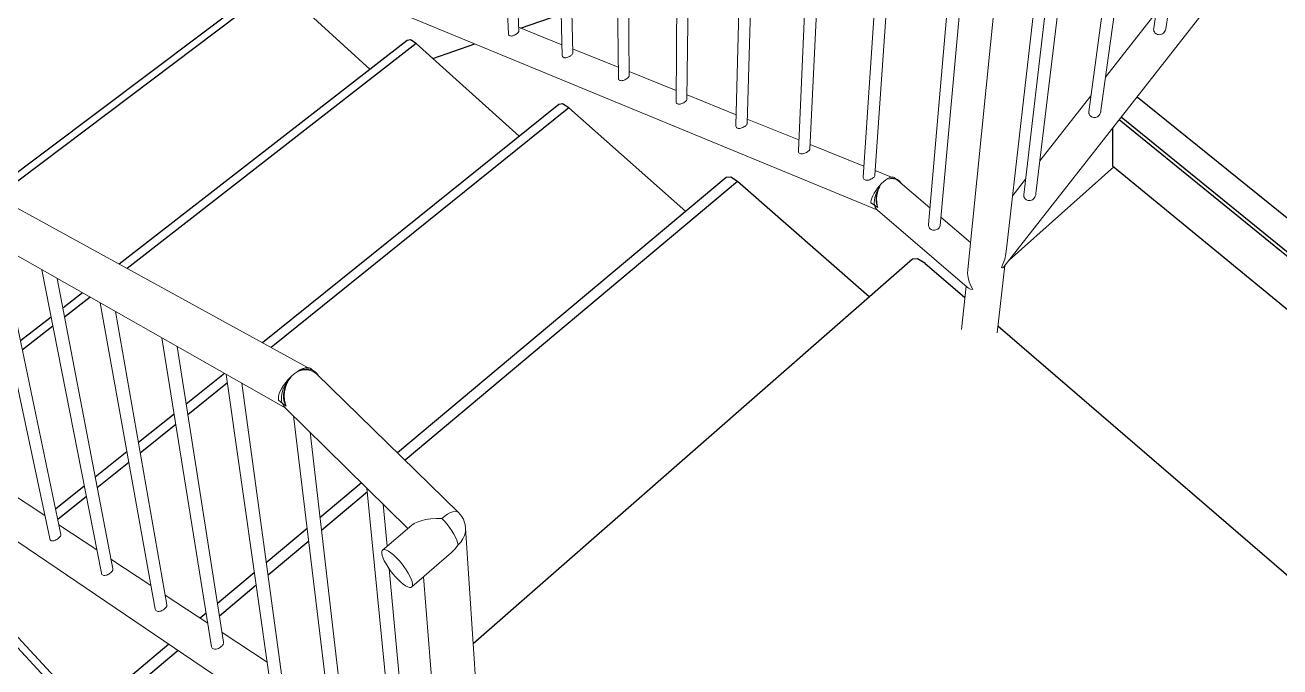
# Model space of a CAD drawing. Header units: millimetres. Extents: x 14140 to 38780, y -11415 to 1223.
# Drawn here: x 31313 to 34342, y -8043 to -6494 of the extents above; entities that cross this region are included whole.
import ezdxf

# ---------------------------------------------------------------- set-up
doc = ezdxf.new("R2010")
doc.units = ezdxf.units.MM
doc.header["$MEASUREMENT"] = 0
doc.layers.add('NewA-Ee_35_10-M_StairsInternal', color=7, linetype='Continuous')
doc.layers.add('NewA-Ss_25_15_60_05-M_BalustradeAndGuardingSystems', color=7, linetype='Continuous')

# ---------------------------------------------------------------- blocks, each defined once
blk = doc.blocks.new('Section Elem_9_2', base_point=(32826.8, -4960.2))
at = {"layer": 'NewA-Ee_35_10-M_StairsInternal', "linetype": 'Continuous'}
for p, q in [((32509.5, -6501.5), (32607.2, -6467.8)), ((32297.3, -6574.8), (32399, -6539.7))]:
    blk.add_line(p, q, dxfattribs=at)
blk = doc.blocks.new('Section Elem_10_2', base_point=(32826.8, -4960.2))
at = {"layer": 'NewA-Ee_35_10-M_StairsInternal', "linetype": 'Continuous'}
for p, q in [((31903.5, -6391.6), (31227.9, -6899.9)), ((31923.2, -6397.9), (31244.7, -6909.2)), ((32146.2, -6601.2), (31923.2, -6397.9)), ((32235.6, -6531.8), (31540.6, -7071.5)), ((32257.3, -6538.9), (31559.4, -7081.8)), ((32243.8, -6530.1), (32235.6, -6531.8)), ((32257.3, -6538.9), (32243.8, -6530.1)), ((32506.2, -6762.7), (32257.3, -6538.9)), ((32601.3, -6686.1), (31886.3, -7261.3)), ((32610.6, -6684.6), (32601.3, -6686.1)), ((32625.4, -6694.1), (32610.6, -6684.6)), ((32625.4, -6694.1), (31907.4, -7272.8)), ((32907.8, -6944.6), (32625.4, -6694.1)), ((33005.9, -6862.5), (32212.1, -7526.9)), ((33032.7, -6871.5), (32230.4, -7544.6)), ((33016.5, -6861.3), (33005.9, -6862.5)), ((33032.7, -6871.5), (33016.5, -6861.3)), ((33350.8, -7149.8), (33032.7, -6871.5)), ((32394.7, -7986.8), (33455.2, -7058.5)), ((33455.2, -7058.5), (33467.3, -7057.5)), ((33467.3, -7057.5), (33485, -7068.5)), ((33485, -7068.5), (33485.3, -7068.7)), ((33485.3, -7068.7), (33581.6, -7151.7)), ((31451.7, -7140.5), (31404.2, -7177.4)), ((31470.3, -7151.1), (31408.4, -7199.3)), ((31376, -7199.3), (31302.5, -7256.4)), ((31380.3, -7221.1), (31307, -7278.1)), ((33661.4, -7220.4), (35066.9, -8431.4)), ((31794.6, -7335), (31702.3, -7409.3)), ((31801.6, -7358.1), (31706.3, -7434.9)), ((31672.8, -7433), (31587.1, -7501.9)), ((31676.9, -7458.6), (31591.5, -7527.4)), ((31559.2, -7524.3), (31482.7, -7585.8)), ((31563.8, -7549.8), (31487.6, -7611.2)), ((32125.6, -7599.3), (32025.1, -7683.4)), ((31456.2, -7607.1), (31387.1, -7662.7)), ((32139.5, -7620.9), (32028.7, -7713.9)), ((31461.2, -7632.4), (31392.4, -7687.9)), ((31994.4, -7709.1), (31895.6, -7791.8)), ((31998, -7739.6), (31899.7, -7822.1)), ((31866.6, -7816), (31777.7, -7890.4)), ((31178, -7870.5), (31639.1, -8367.9)), ((31632.8, -8334.7), (31186.3, -7854)), ((31870.9, -7846.2), (31782.5, -7920.5)), ((31750.4, -7913.3), (31735.9, -7925.5)), ((31660.4, -7988.7), (31526.4, -8100.8)), ((31683, -8003.9), (31549.8, -8115.6))]:
    blk.add_line(p, q, dxfattribs=at)
blk = doc.blocks.new('Section Elem_11_2', base_point=(32826.8, -4960.2))
at = {"layer": 'NewA-Ee_35_10-M_StairsInternal', "linetype": 'Continuous'}
for p, q in [((33997.3, -6667.2), (35320.4, -7736.1)), ((33954.2, -6722.2), (35293, -7811.4)), ((33959, -6716), (35296, -7803)), ((33938.3, -6742.5), (33938.2, -6834.2)), ((33941.1, -6836.7), (33688.2, -7061.7)), ((33938.2, -6834.2), (35254.8, -7916))]:
    blk.add_line(p, q, dxfattribs=at)
blk = doc.blocks.new('Section Elem_14_2', base_point=(32826.8, -4960.2))
at = {"layer": 'NewA-Ss_25_15_60_05-M_BalustradeAndGuardingSystems', "color": 6, "linetype": 'Continuous', "lineweight": 13}
for p, q in [((35825.5, -4333.8), (33675.7, -7077.6)), ((34197.7, -5648.6), (34066.5, -6503.6)), ((34158, -5699.1), (34037.6, -6501.8)), ((32447.3, -5753.5), (32480.1, -6515.7)), ((32475, -5761.9), (32504.8, -6508.9)), ((32589, -5796.6), (32609.9, -6568.3)), ((32617.1, -5805.2), (32635.2, -6561.5)), ((32737.3, -5841.8), (32745.3, -6623.2)), ((32765.7, -5850.5), (32771.1, -6616.3)), ((34024.5, -5868.7), (33910.1, -6700.6)), ((32890.4, -5888.5), (32884.6, -6679.7)), ((32919.1, -5897.2), (32910.9, -6672.6)), ((33985.9, -5917.8), (33880.7, -6704)), ((33049.6, -5937), (33029, -6736.5)), ((33078.8, -5945.9), (33055.9, -6732.3)), ((33216.6, -5987.9), (33179.8, -6797.6)), ((33246.3, -5996.9), (33207.4, -6793.4)), ((33390.6, -6040.9), (33336.5, -6861.1)), ((33420.9, -6050.1), (33364.7, -6856.8)), ((33570.9, -6095.8), (33493.7, -6975.6)), ((33850.9, -6089.2), (33753, -6901)), ((33600.6, -6118.5), (33521.9, -6978.1)), ((33813.4, -6137), (33723.7, -6904.3)), ((31568.1, -6196.4), (33371.4, -6941.3)), ((33680.2, -6181.7), (33588.5, -7084.4)), ((33779.4, -6180.1), (33682.5, -7034.1)), ((31994.8, -7320.8), (30125.6, -6294.9)), ((31942.3, -7418.8), (30098.7, -6373.2)), ((33921.2, -6619.7), (34043.3, -6464.1)), ((32504.2, -6511.1), (32503.4, -6512.4)), ((32504.2, -6511.1), (32504.3, -6510.8)), ((32504.7, -6510), (32504.3, -6510.8)), ((32609.2, -6541.6), (32504.5, -6499.5)), ((32504.8, -6508.9), (32504.7, -6510)), ((34037.3, -6504.2), (34037.6, -6501.8)), ((34037.4, -6506.6), (34037.3, -6504.2)), ((34037.9, -6508.2), (34037.4, -6506.6)), ((34038, -6508.8), (34037.9, -6508.2)), ((34039, -6511), (34038, -6508.8)), ((34040.3, -6512.8), (34039, -6511)), ((34062.8, -6511.6), (34060.8, -6513.7)), ((34064.4, -6509.2), (34062.8, -6511.6)), ((34065.6, -6506.5), (34064.4, -6509.2)), ((34066.5, -6503.6), (34065.6, -6506.5)), ((32480.4, -6517.1), (32480.1, -6515.7)), ((32481, -6518.4), (32480.4, -6517.1)), ((32482, -6519.3), (32481, -6518.4)), ((32483.3, -6520.1), (32482, -6519.3)), ((32484.9, -6520.5), (32483.3, -6520.1)), ((32486.7, -6520.7), (32484.9, -6520.5)), ((32488.7, -6520.5), (32486.7, -6520.7)), ((32490.8, -6520), (32488.7, -6520.5)), ((32492.9, -6519.3), (32490.8, -6520)), ((32492.9, -6519.3), (32494.5, -6518.5)), ((32495, -6518.3), (32494.5, -6518.5)), ((32497.1, -6517.3), (32495, -6518.3)), ((32499, -6516.1), (32497.1, -6517.3)), ((32500.7, -6514.8), (32499, -6516.1)), ((32502.2, -6513.6), (32500.7, -6514.8)), ((32503.4, -6512.4), (32502.2, -6513.6)), ((34042.1, -6514.4), (34040.3, -6512.8)), ((34044.1, -6515.8), (34042.1, -6514.4)), ((34046.3, -6516.8), (34044.1, -6515.8)), ((34048.7, -6517.3), (34046.3, -6516.8)), ((34048.7, -6517.3), (34049.3, -6517.4)), ((34051.2, -6517.6), (34049.3, -6517.4)), ((34053.8, -6517.3), (34051.2, -6517.6)), ((34056.3, -6516.6), (34053.8, -6517.3)), ((34058.6, -6515.4), (34056.3, -6516.6)), ((34060.8, -6513.7), (34058.6, -6515.4)), ((32610.2, -6569.8), (32609.9, -6568.3)), ((32610.9, -6571), (32610.2, -6569.8)), ((32611.9, -6572.1), (32610.9, -6571)), ((32613.3, -6572.8), (32611.9, -6572.1)), ((32623.2, -6572.1), (32621, -6572.8)), ((32623.2, -6572.1), (32624.8, -6571.3)), ((32625.3, -6571.1), (32624.8, -6571.3)), ((32627.4, -6570), (32625.3, -6571.1)), ((32629.4, -6568.8), (32627.4, -6570)), ((32631.1, -6567.5), (32629.4, -6568.8)), ((32632.6, -6566.3), (32631.1, -6567.5)), ((32633.8, -6565), (32632.6, -6566.3)), ((32634.6, -6563.7), (32633.8, -6565)), ((32634.6, -6563.7), (32634.7, -6563.4)), ((32635.1, -6562.5), (32634.7, -6563.4)), ((32745, -6596.2), (32634.9, -6551.9)), ((32635.2, -6561.5), (32635.1, -6562.5)), ((32614.9, -6573.3), (32613.3, -6572.8)), ((32616.8, -6573.4), (32614.9, -6573.3)), ((32618.8, -6573.3), (32616.8, -6573.4)), ((32621, -6572.8), (32618.8, -6573.3)), ((32745.6, -6624.7), (32745.3, -6623.2)), ((32746.3, -6626), (32745.6, -6624.7)), ((32747.4, -6627.1), (32746.3, -6626)), ((32748.8, -6627.8), (32747.4, -6627.1)), ((32750.5, -6628.3), (32748.8, -6627.8)), ((32752.4, -6628.5), (32750.5, -6628.3)), ((32754.5, -6628.3), (32752.4, -6628.5)), ((32756.7, -6627.9), (32754.5, -6628.3)), ((32759, -6627.1), (32756.7, -6627.9)), ((32759, -6627.1), (32760.7, -6626.3)), ((32761.2, -6626.1), (32760.7, -6626.3)), ((32763.4, -6625.1), (32761.2, -6626.1)), ((32765.3, -6623.8), (32763.4, -6625.1)), ((32767.1, -6622.4), (32765.3, -6623.8)), ((32768.6, -6621.2), (32767.1, -6622.4)), ((32769.8, -6619.9), (32768.6, -6621.2)), ((32770.6, -6618.5), (32769.8, -6619.9)), ((32770.6, -6618.5), (32770.7, -6618.2)), ((32771, -6617.4), (32770.7, -6618.2)), ((32884.8, -6652.4), (32771, -6606.6)), ((32771.1, -6616.3), (32771, -6617.4)), ((33029.6, -6710.6), (32911, -6662.9)), ((32884.9, -6681.2), (32884.6, -6679.7)), ((32885.7, -6682.5), (32884.9, -6681.2)), ((32886.8, -6683.6), (32885.7, -6682.5)), ((32888.3, -6684.4), (32886.8, -6683.6)), ((32890, -6684.9), (32888.3, -6684.4)), ((32892, -6685.1), (32890, -6684.9)), ((32894.2, -6685), (32892, -6685.1)), ((32896.4, -6684.5), (32894.2, -6685)), ((32898.7, -6683.7), (32896.4, -6684.5)), ((32898.7, -6683.7), (32900.5, -6682.9)), ((32901, -6682.7), (32900.5, -6682.9)), ((32903.2, -6681.7), (32901, -6682.7)), ((32905.2, -6680.4), (32903.2, -6681.7)), ((32907, -6679), (32905.2, -6680.4)), ((32908.5, -6677.7), (32907, -6679)), ((32909.7, -6676.4), (32908.5, -6677.7)), ((32910.5, -6675), (32909.7, -6676.4)), ((32910.5, -6675), (32910.6, -6674.7)), ((32910.9, -6673.8), (32910.6, -6674.7)), ((32910.9, -6672.6), (32910.9, -6673.8)), ((33762.5, -6822.1), (33885.9, -6664.8)), ((33181, -6771.4), (33056.2, -6721.3)), ((33880.8, -6706.4), (33880.7, -6704)), ((33881.2, -6708), (33880.8, -6706.4)), ((33881.3, -6708.6), (33881.2, -6708)), ((33882.3, -6710.8), (33881.3, -6708.6)), ((33883.6, -6712.7), (33882.3, -6710.8)), ((33885.3, -6714.3), (33883.6, -6712.7)), ((33887.3, -6715.8), (33885.3, -6714.3)), ((33889.5, -6716.8), (33887.3, -6715.8)), ((33892, -6717.3), (33889.5, -6716.8)), ((33892, -6717.3), (33892.6, -6717.3)), ((33894.5, -6717.6), (33892.6, -6717.3)), ((33897, -6717.3), (33894.5, -6717.6)), ((33899.5, -6716.6), (33897, -6717.3)), ((33901.9, -6715.4), (33899.5, -6716.6)), ((33904, -6713.7), (33901.9, -6715.4)), ((33906, -6711.6), (33904, -6713.7)), ((33907.6, -6709.2), (33906, -6711.6)), ((33908.8, -6706.5), (33907.6, -6709.2)), ((33909.7, -6703.6), (33908.8, -6706.5)), ((33910.1, -6700.6), (33909.7, -6703.6)), ((33029, -6738.2), (33029, -6736.5)), ((33029.4, -6739.8), (33029, -6738.2)), ((33030.2, -6741.2), (33029.4, -6739.8)), ((33031.4, -6742.3), (33030.2, -6741.2)), ((33032.9, -6743.1), (33031.4, -6742.3)), ((33034.7, -6743.6), (33032.9, -6743.1)), ((33036.7, -6743.8), (33034.7, -6743.6)), ((33038.9, -6743.7), (33036.7, -6743.8)), ((33041.3, -6743.2), (33038.9, -6743.7)), ((33043.6, -6742.4), (33041.3, -6743.2)), ((33043.6, -6742.4), (33045.4, -6741.6)), ((33046, -6741.4), (33045.4, -6741.6)), ((33048.2, -6740.3), (33046, -6741.4)), ((33050.2, -6739), (33048.2, -6740.3)), ((33052, -6737.6), (33050.2, -6739)), ((33053.5, -6736.3), (33052, -6737.6)), ((33054.7, -6734.9), (33053.5, -6736.3)), ((33055.5, -6733.5), (33054.7, -6734.9)), ((33055.5, -6733.5), (33055.6, -6733.2)), ((33055.9, -6732.3), (33055.6, -6733.2)), ((33338.2, -6834.6), (33207.9, -6782.2)), ((33179.9, -6799.4), (33179.8, -6797.6)), ((33180.3, -6801), (33179.9, -6799.4)), ((33181.2, -6802.4), (33180.3, -6801)), ((33182.4, -6803.6), (33181.2, -6802.4)), ((33184, -6804.4), (33182.4, -6803.6)), ((33185.8, -6805), (33184, -6804.4)), ((33187.9, -6805.2), (33185.8, -6805)), ((33190.2, -6805), (33187.9, -6805.2)), ((33192.6, -6804.6), (33190.2, -6805)), ((33195.1, -6803.8), (33192.6, -6804.6)), ((33195.1, -6803.8), (33196.9, -6803)), ((33197.4, -6802.7), (33196.9, -6803)), ((33199.7, -6801.6), (33197.4, -6802.7)), ((33201.8, -6800.3), (33199.7, -6801.6)), ((33203.6, -6798.8), (33201.8, -6800.3)), ((33205.1, -6797.5), (33203.6, -6798.8)), ((33206.3, -6796.1), (33205.1, -6797.5)), ((33207, -6794.6), (33206.3, -6796.1)), ((33207, -6794.6), (33207.1, -6794.3)), ((33207.4, -6793.4), (33207.1, -6794.3)), ((33336.5, -6862.9), (33336.5, -6861.1)), ((33337, -6864.6), (33336.5, -6862.9)), ((33337.9, -6866), (33337, -6864.6)), ((33339.2, -6867.2), (33337.9, -6866)), ((33340.8, -6868.1), (33339.2, -6867.2)), ((33342.8, -6868.7), (33340.8, -6868.1)), ((33345, -6868.9), (33342.8, -6868.7)), ((33347.3, -6868.8), (33345, -6868.9)), ((33349.8, -6868.3), (33347.3, -6868.8)), ((33352.3, -6867.5), (33349.8, -6868.3)), ((33352.3, -6867.5), (33354.1, -6866.6)), ((33354.7, -6866.4), (33354.1, -6866.6)), ((33357, -6865.3), (33354.7, -6866.4)), ((33359.1, -6864), (33357, -6865.3)), ((33361, -6862.5), (33359.1, -6864)), ((33362.5, -6861.1), (33361, -6862.5)), ((33363.6, -6859.6), (33362.5, -6861.1)), ((33364.4, -6858.1), (33363.6, -6859.6)), ((33364.4, -6858.1), (33364.5, -6857.8)), ((33364.7, -6856.8), (33364.5, -6857.8)), ((33404.6, -6861.3), (33365.5, -6845.6)), ((33380.8, -6877), (33386, -6872.2)), ((33386, -6872.2), (33391.2, -6868.1)), ((33391.2, -6868.1), (33396.1, -6864.9)), ((33396.1, -6864.9), (33400.7, -6862.5)), ((33402.7, -6864.3), (33398.3, -6865.8)), ((33398.3, -6865.8), (33403.2, -6864.4)), ((33398.3, -6865.8), (33403.3, -6864.8)), ((33400.7, -6862.5), (33404.8, -6861.3)), ((33407.6, -6863.7), (33402.7, -6864.3)), ((33403.2, -6864.4), (33408.8, -6864.2)), ((33403.3, -6864.8), (33409.2, -6865)), ((33404.8, -6861.3), (33408.2, -6861)), ((33412.1, -6864.3), (33407.6, -6863.7)), ((33408.2, -6861), (33411, -6861.8)), ((33408.8, -6864.2), (33414.2, -6865.1)), ((33409.2, -6865), (33414.8, -6866.6)), ((33415.6, -6865.8), (33411, -6861.8)), ((33414.2, -6865.1), (33412.1, -6864.3)), ((33414.2, -6865.1), (33419.2, -6867.4)), ((33414.8, -6866.6), (33420.1, -6869.6)), ((33419.2, -6867.4), (33423.6, -6870.8)), ((33497.3, -6935.4), (33420.1, -6869.6)), ((33423.6, -6870.8), (33427.2, -6875.3)), ((33697.1, -6905.5), (33728.1, -6866)), ((33359.3, -6906.2), (33362.6, -6900.3)), ((33362.6, -6900.3), (33366.5, -6894.2)), ((33366.4, -6903.6), (33364.4, -6910.5)), ((33369.3, -6896.6), (33366.4, -6903.6)), ((33366.5, -6894.2), (33370.9, -6888.2)), ((33367.6, -6911.8), (33368.5, -6904.4)), ((33368.5, -6904.4), (33370.5, -6897.1)), ((33369.2, -6905.9), (33370.8, -6898)), ((33372.9, -6889.9), (33369.3, -6896.6)), ((33370.5, -6897.1), (33373.4, -6890.1)), ((33370.8, -6898), (33373.5, -6890.4)), ((33370.9, -6888.2), (33375.7, -6882.4)), ((33376.5, -6884.5), (33372.9, -6889.9)), ((33373.4, -6890.1), (33376.5, -6884.5)), ((33373.5, -6890.4), (33376.5, -6884.5)), ((33375.7, -6882.4), (33380.8, -6877)), ((33427.2, -6875.3), (33427.6, -6876)), ((33723.7, -6906.7), (33723.7, -6904.3)), ((33752.6, -6904), (33751.7, -6906.9)), ((33753, -6901), (33752.6, -6904)), ((33354.5, -6921.4), (33355.3, -6916.9)), ((33354.6, -6923), (33354.5, -6921.4)), ((33363.7, -6929.2), (33354.6, -6923)), ((33355.3, -6916.9), (33356.9, -6911.8)), ((33356.9, -6911.8), (33359.3, -6906.2)), ((33363.2, -6917.2), (33363, -6923.5)), ((33363, -6923.5), (33363.7, -6929.2)), ((33364.4, -6910.5), (33363.2, -6917.2)), ((33365.3, -6934.1), (33363.7, -6929.2)), ((33363.7, -6929.2), (33371.7, -6934.2)), ((33367.8, -6938.1), (33365.3, -6934.1)), ((33367.6, -6919), (33367.6, -6911.8)), ((33368.6, -6925.8), (33367.6, -6919)), ((33368.5, -6914), (33369.2, -6905.9)), ((33368.8, -6922.1), (33368.5, -6914)), ((33370.6, -6932.1), (33368.6, -6925.8)), ((33370.2, -6929.8), (33368.8, -6922.1)), ((33371.7, -6934.2), (33370.2, -6929.8)), ((33371.7, -6934.2), (33370.6, -6932.1)), ((33724.1, -6908.3), (33723.7, -6906.7)), ((33724.3, -6908.9), (33724.1, -6908.3)), ((33725.2, -6911.2), (33724.3, -6908.9)), ((33726.5, -6913.1), (33725.2, -6911.2)), ((33728.2, -6914.7), (33726.5, -6913.1)), ((33730.2, -6916.2), (33728.2, -6914.7)), ((33732.4, -6917.2), (33730.2, -6916.2)), ((33734.8, -6917.8), (33732.4, -6917.2)), ((33734.8, -6917.8), (33735.4, -6917.8)), ((33737.3, -6918), (33735.4, -6917.8)), ((33739.9, -6917.8), (33737.3, -6918)), ((33742.3, -6917.1), (33739.9, -6917.8)), ((33744.7, -6915.8), (33742.3, -6917.1)), ((33746.9, -6914.2), (33744.7, -6915.8)), ((33748.8, -6912.1), (33746.9, -6914.2)), ((33750.5, -6909.6), (33748.8, -6912.1)), ((33751.7, -6906.9), (33750.5, -6909.6)), ((33371, -6941), (33367.8, -6938.1)), ((33587.3, -7127), (33371, -6941)), ((33595.1, -7018.8), (33523.8, -6958)), ((33493.8, -6978), (33493.7, -6975.6)), ((33494.3, -6980.3), (33493.8, -6978)), ((33495.2, -6982.4), (33494.3, -6980.3)), ((33496.4, -6984.4), (33495.2, -6982.4)), ((33498.1, -6986), (33496.4, -6984.4)), ((33500, -6987.4), (33498.1, -6986)), ((33502.2, -6988.4), (33500, -6987.4)), ((33504.5, -6989), (33502.2, -6988.4)), ((33507, -6989.2), (33504.5, -6989)), ((33509.5, -6989), (33507, -6989.2)), ((33509.5, -6989), (33511.3, -6988.5)), ((33511.9, -6988.4), (33511.3, -6988.5)), ((33514.2, -6987.6), (33511.9, -6988.4)), ((33516.3, -6986.5), (33514.2, -6987.6)), ((33518.2, -6985), (33516.3, -6986.5)), ((33519.7, -6983.5), (33518.2, -6985)), ((33520.8, -6981.8), (33519.7, -6983.5)), ((33521.6, -6980), (33520.8, -6981.8)), ((33521.6, -6980), (33521.7, -6979.5)), ((33521.9, -6978.1), (33521.7, -6979.5)), ((31218.5, -7008.3), (31372.7, -7733.8)), ((31255.2, -7029.1), (31399.8, -7723.6)), ((33677.8, -7059.1), (33680.8, -7046.4)), ((33680.8, -7046.4), (33682.5, -7034.1)), ((31934.3, -8174.1), (30323.7, -7083.9)), ((31353.5, -7084.9), (31497.5, -7817.1)), ((33588.5, -7084.4), (33588.4, -7093.9)), ((33677.9, -7074.8), (33659.5, -7237.1)), ((33670, -7079.1), (33673.4, -7071.7)), ((33671.1, -7079.7), (33670, -7079.1)), ((33672.8, -7080.5), (33671.1, -7079.7)), ((33672.9, -7080.5), (33672.8, -7080.5)), ((33675.7, -7077.6), (33672.9, -7080.5)), ((33673.4, -7071.7), (33677.8, -7059.1)), ((31390.5, -7105.8), (31525.2, -7806.8)), ((33588.4, -7093.9), (33589.7, -7103.8)), ((33589.7, -7103.8), (33592.1, -7113.8)), ((33592.1, -7113.8), (33595.8, -7123.5)), ((33584.4, -7124.5), (33573.8, -7229.2)), ((33590.5, -7129.6), (33587.3, -7127)), ((33595, -7131.5), (33590.5, -7129.6)), ((33600.5, -7132.7), (33595, -7131.5)), ((33595.8, -7123.5), (33600.5, -7132.7)), ((31494.6, -7164.9), (31627.4, -7903.8)), ((31531.7, -7185.9), (31655.6, -7893.2)), ((31643.1, -7249.1), (31763.5, -7994.7)), ((31680.4, -7270.3), (31792.4, -7983.9)), ((31969.7, -7331), (31976.8, -7326.6)), ((31977.4, -7327.3), (31970, -7331.3)), ((31970, -7331.3), (31977.8, -7327.5)), ((31970, -7331.3), (31978, -7327.8)), ((31976.8, -7326.6), (31983.5, -7323.4)), ((31984.8, -7324.8), (31977.4, -7327.3)), ((31977.8, -7327.5), (31985.8, -7325.3)), ((31978, -7327.8), (31986.2, -7326.1)), ((31983.5, -7323.4), (31989.7, -7321.5)), ((31992, -7323.7), (31984.8, -7324.8)), ((31985.8, -7325.3), (31993.7, -7324.7)), ((31986.2, -7326.1), (31994.4, -7326.1)), ((31989.7, -7321.5), (31995.1, -7320.8)), ((31998.6, -7324.2), (31992, -7323.7)), ((31993.7, -7324.7), (32001.3, -7325.7)), ((31994.4, -7326.1), (32002.4, -7327.9)), ((31995.1, -7320.8), (31999.7, -7321.4)), ((32004.5, -7326.1), (31998.6, -7324.2)), ((31999.7, -7321.4), (32003.2, -7323.4)), ((32001.3, -7325.7), (32008.3, -7328.2)), ((32002.4, -7327.9), (32009.8, -7331.3)), ((32007.9, -7328), (32003.2, -7323.4)), ((32008.3, -7328.2), (32004.5, -7326.1)), ((32008.3, -7328.2), (32014.5, -7332.3)), ((31798.6, -7337.3), (31905.4, -8089.4)), ((31836.1, -7358.6), (31934.9, -8078.4)), ((31936.8, -7364.4), (31942.3, -7356.9)), ((31943.7, -7358.2), (31939.1, -7366.7)), ((31940.8, -7367.7), (31944.7, -7358.7)), ((31941.5, -7369.1), (31945, -7359.5)), ((31942.3, -7356.9), (31948.6, -7349.5)), ((31949.3, -7350.2), (31943.7, -7358.2)), ((31944.7, -7358.7), (31949.6, -7350.4)), ((31945, -7359.5), (31949.8, -7350.7)), ((31948.6, -7349.5), (31955.4, -7342.6)), ((31955.7, -7342.9), (31949.3, -7350.2)), ((31949.6, -7350.4), (31955.7, -7342.9)), ((31949.8, -7350.7), (31955.7, -7342.9)), ((31955.4, -7342.6), (31962.5, -7336.4)), ((31962.5, -7336.4), (31969.7, -7331)), ((32009.8, -7331.3), (32016.5, -7336.4)), ((32014.5, -7332.3), (32019.8, -7337.8)), ((32016.5, -7336.4), (32359, -7669.8)), ((32019.8, -7337.8), (32022.7, -7342.4)), ((31924.7, -7392.4), (31926, -7386.2)), ((31926, -7386.2), (31928.5, -7379.3)), ((31928.5, -7379.3), (31932.1, -7372)), ((31932.1, -7372), (31936.8, -7364.4)), ((31933.3, -7384.1), (31932.3, -7392.4)), ((31935.6, -7375.4), (31933.3, -7384.1)), ((31939.1, -7366.7), (31935.6, -7375.4)), ((31937.1, -7386.2), (31938.3, -7376.9)), ((31937.3, -7395.2), (31937.1, -7386.2)), ((31938.3, -7376.9), (31940.8, -7367.7)), ((31938.7, -7389.3), (31939.4, -7379.1)), ((31939.4, -7399.3), (31938.7, -7389.3)), ((31939.4, -7379.1), (31941.5, -7369.1)), ((31924.7, -7397.7), (31924.7, -7392.4)), ((31925.2, -7399.5), (31924.7, -7397.7)), ((31934.2, -7407.1), (31925.2, -7399.5)), ((31932.3, -7392.4), (31932.6, -7400.1)), ((31932.6, -7400.1), (31934.2, -7407.1)), ((31934.2, -7407.1), (31943.6, -7414.1)), ((31937.1, -7413), (31934.2, -7407.1)), ((31941.1, -7417.7), (31937.1, -7413)), ((31938.9, -7403.7), (31937.3, -7395.2)), ((31941.9, -7411.4), (31938.9, -7403.7)), ((31941.5, -7408.9), (31939.4, -7399.3)), ((31941.1, -7417.7), (32237.4, -7709.5)), ((31943.6, -7414.1), (31941.5, -7408.9)), ((31943.6, -7414.1), (31941.9, -7411.4)), ((31961.4, -7437.7), (32057.9, -8233.3)), ((32001.1, -7476.7), (32088.3, -8226.2)), ((31273.2, -7620.1), (31360.8, -7678)), ((32138.6, -7612.2), (32215.9, -8394.6)), ((32177.7, -7650.7), (32187.2, -7752.2)), ((32269, -7690.5), (32259.6, -7693.7)), ((32280, -7687.9), (32269, -7690.5)), ((32292.3, -7686.1), (32280, -7687.9)), ((32305.4, -7685.1), (32292.3, -7686.1)), ((32319, -7684.9), (32305.4, -7685.1)), ((32319, -7684.9), (32326.2, -7679.2)), ((32325.5, -7691.7), (32319, -7684.9)), ((32331.9, -7699), (32325.5, -7691.7)), ((32326.2, -7679.2), (32333.3, -7674.5)), ((32333.3, -7674.5), (32339.9, -7671)), ((32339.9, -7671), (32346, -7668.7)), ((32346, -7668.7), (32351.3, -7667.7)), ((32351.3, -7667.7), (32355.7, -7668.1)), ((32355.7, -7668.1), (32359, -7669.8)), ((32359, -7669.8), (32364.5, -7676.2)), ((32366.9, -7679.5), (32364.5, -7676.2)), ((32366.9, -7679.5), (32371.2, -7687.1)), ((32371.2, -7687.1), (32374.1, -7695.3)), ((31395, -7700.5), (31486.5, -7760.9)), ((32246.7, -7701.6), (32175.5, -7762.1)), ((32252.1, -7697.4), (32246.7, -7701.6)), ((32259.6, -7693.7), (32252.1, -7697.4)), ((32338, -7706.8), (32331.9, -7699)), ((32343.5, -7714.7), (32338, -7706.8)), ((32348.3, -7722.6), (32343.5, -7714.7)), ((32352.3, -7730.1), (32348.3, -7722.6)), ((32376, -7717.3), (32373.8, -7726)), ((32375.2, -7699.8), (32374.1, -7695.3)), ((32375.2, -7699.8), (32376.4, -7708.5)), ((32376.4, -7708.5), (32376, -7717.3)), ((32376.4, -7708.5), (32440.1, -8680.1)), ((31373.1, -7735.4), (31372.7, -7733.8)), ((31374, -7736.8), (31373.1, -7735.4)), ((31375.2, -7737.9), (31374, -7736.8)), ((31376.8, -7738.7), (31375.2, -7737.9)), ((31378.6, -7739.1), (31376.8, -7738.7)), ((31380.6, -7739.1), (31378.6, -7739.1)), ((31382.8, -7738.8), (31380.6, -7739.1)), ((31385.1, -7738.1), (31382.8, -7738.8)), ((31385.1, -7738.1), (31386.9, -7737.3)), ((31387.5, -7737), (31386.9, -7737.3)), ((31389.8, -7735.9), (31387.5, -7737)), ((31392, -7734.5), (31389.8, -7735.9)), ((31394, -7732.9), (31392, -7734.5)), ((31395.8, -7731.4), (31394, -7732.9)), ((31397.3, -7729.8), (31395.8, -7731.4)), ((31398.5, -7728.1), (31397.3, -7729.8)), ((31398.5, -7728.1), (31398.7, -7727.7)), ((31399.4, -7726.5), (31398.7, -7727.7)), ((31399.8, -7725), (31399.4, -7726.5)), ((31399.8, -7723.6), (31399.8, -7725)), ((32350.9, -7758.8), (32358.3, -7748.6)), ((32355.4, -7737.1), (32352.3, -7730.1)), ((32357.4, -7743.3), (32355.4, -7737.1)), ((32358.3, -7748.6), (32357.4, -7743.3)), ((32364.9, -7741.9), (32358.3, -7748.6)), ((32370.1, -7734.3), (32364.9, -7741.9)), ((32373.8, -7726), (32370.1, -7734.3)), ((31520.7, -7783.5), (31617.2, -7847.2)), ((32174.3, -7764.9), (32174.2, -7769.1)), ((32174.2, -7769.1), (32175.2, -7774.3)), ((32175.5, -7762.1), (32174.3, -7764.9)), ((32175.2, -7774.3), (32177.3, -7780.5)), ((32177.9, -7760.5), (32175.5, -7762.1)), ((32177.3, -7780.5), (32180.4, -7787.4)), ((32181.2, -7760.3), (32177.9, -7760.5)), ((32185.5, -7761.5), (32181.2, -7760.3)), ((32190.5, -7764.1), (32185.5, -7761.5)), ((32196.2, -7767.9), (32190.5, -7764.1)), ((32202.3, -7772.9), (32196.2, -7767.9)), ((32208.8, -7778.9), (32202.3, -7772.9)), ((32215.3, -7785.7), (32208.8, -7778.9)), ((32342.6, -7767.6), (32247, -7849.8)), ((32342.6, -7767.6), (32350.9, -7758.8)), ((31522.8, -7813.1), (31521.3, -7814.8)), ((31524, -7811.4), (31522.8, -7813.1)), ((31524, -7811.4), (31524.2, -7811)), ((31524.8, -7809.8), (31524.2, -7811)), ((31525.2, -7808.2), (31524.8, -7809.8)), ((31525.2, -7806.8), (31525.2, -7808.2)), ((32180.4, -7787.4), (32184.5, -7794.9)), ((32184.5, -7794.9), (32189.3, -7802.7)), ((32189.3, -7802.7), (32194.9, -7810.7)), ((32192.3, -7807), (32247.2, -8392.5)), ((32194.9, -7810.7), (32200.9, -7818.4)), ((32221.7, -7793.2), (32215.3, -7785.7)), ((32227.7, -7801), (32221.7, -7793.2)), ((32233.3, -7809), (32227.7, -7801)), ((32238.2, -7816.9), (32233.3, -7809)), ((31498, -7818.8), (31497.5, -7817.1)), ((31498.9, -7820.3), (31498, -7818.8)), ((31500.2, -7821.4), (31498.9, -7820.3)), ((31501.8, -7822.2), (31500.2, -7821.4)), ((31503.7, -7822.6), (31501.8, -7822.2)), ((31505.8, -7822.7), (31503.7, -7822.6)), ((31508.1, -7822.3), (31505.8, -7822.7)), ((31510.4, -7821.6), (31508.1, -7822.3)), ((31510.4, -7821.6), (31512.2, -7820.8)), ((31512.8, -7820.6), (31512.2, -7820.8)), ((31515.2, -7819.4), (31512.8, -7820.6)), ((31517.4, -7818), (31515.2, -7819.4)), ((31519.5, -7816.4), (31517.4, -7818)), ((31521.3, -7814.8), (31519.5, -7816.4)), ((32200.9, -7818.4), (32207.2, -7825.8)), ((32207.2, -7825.8), (32213.7, -7832.6)), ((32213.7, -7832.6), (32220, -7838.6)), ((32220, -7838.6), (32226.2, -7843.6)), ((32226.2, -7843.6), (32231.9, -7847.5)), ((32242.3, -7824.5), (32238.2, -7816.9)), ((32245.4, -7831.4), (32242.3, -7824.5)), ((32247.5, -7837.6), (32245.4, -7831.4)), ((32248.4, -7842.8), (32247.5, -7837.6)), ((32248.3, -7846.9), (32248.4, -7842.8)), ((32334.5, -8557.5), (32274.6, -7826)), ((31651.5, -7869.8), (31754.3, -7937.7)), ((32231.9, -7847.5), (32236.9, -7850.1)), ((32236.9, -7850.1), (32241.2, -7851.4)), ((32241.2, -7851.4), (32244.6, -7851.3)), ((32244.6, -7851.3), (32247, -7849.8)), ((32247, -7849.8), (32248.3, -7846.9)), ((31627.9, -7905.6), (31627.4, -7903.8)), ((31647.9, -7904.8), (31645.6, -7906.3)), ((31650, -7903.2), (31647.9, -7904.8)), ((31651.8, -7901.6), (31650, -7903.2)), ((31653.4, -7899.8), (31651.8, -7901.6)), ((31654.5, -7898), (31653.4, -7899.8)), ((31654.5, -7898), (31654.7, -7897.6)), ((31655.3, -7896.4), (31654.7, -7897.6)), ((31655.7, -7894.8), (31655.3, -7896.4)), ((31655.6, -7893.2), (31655.7, -7894.8)), ((31628.9, -7907), (31627.9, -7905.6)), ((31630.2, -7908.2), (31628.9, -7907)), ((31631.9, -7909), (31630.2, -7908.2)), ((31633.8, -7909.5), (31631.9, -7909)), ((31636, -7909.5), (31633.8, -7909.5)), ((31638.3, -7909.2), (31636, -7909.5)), ((31640.8, -7908.5), (31638.3, -7909.2)), ((31640.8, -7908.5), (31642.6, -7907.7)), ((31643.2, -7907.5), (31642.6, -7907.7)), ((31645.6, -7906.3), (31643.2, -7907.5)), ((31788.7, -7960.3), (31897.3, -8032)), ((31764.1, -7996.5), (31763.5, -7994.7)), ((31786.8, -7994.2), (31784.7, -7995.9)), ((31788.7, -7992.5), (31786.8, -7994.2)), ((31790.2, -7990.7), (31788.7, -7992.5)), ((31791.4, -7988.9), (31790.2, -7990.7)), ((31791.4, -7988.9), (31791.6, -7988.4)), ((31792.2, -7987.2), (31791.6, -7988.4)), ((31792.5, -7985.5), (31792.2, -7987.2)), ((31792.4, -7983.9), (31792.5, -7985.5)), ((31765.2, -7998), (31764.1, -7996.5)), ((31766.5, -7999.3), (31765.2, -7998)), ((31768.3, -8000.1), (31766.5, -7999.3)), ((31770.3, -8000.6), (31768.3, -8000.1)), ((31772.5, -8000.7), (31770.3, -8000.6)), ((31774.9, -8000.3), (31772.5, -8000.7)), ((31777.4, -7999.6), (31774.9, -8000.3)), ((31777.4, -7999.6), (31779.3, -7998.8)), ((31779.9, -7998.6), (31779.3, -7998.8)), ((31782.4, -7997.4), (31779.9, -7998.6)), ((31784.7, -7995.9), (31782.4, -7997.4))]:
    blk.add_line(p, q, dxfattribs=at)

msp = doc.modelspace()

# ---------------------------------------------------------------- block references
at = {"layer": 'NewA-Ee_35_10-M_StairsInternal', "lineweight": 0}
for name in ['Section Elem_11_2', 'Section Elem_9_2', 'Section Elem_10_2']:
    msp.add_blockref(name, (32826.8, -4960.2), dxfattribs=at)
at = {"layer": 'NewA-Ss_25_15_60_05-M_BalustradeAndGuardingSystems', "lineweight": 0}
msp.add_blockref('Section Elem_14_2', (32826.8, -4960.2), dxfattribs=at)

doc.saveas('drawing.dxf')
